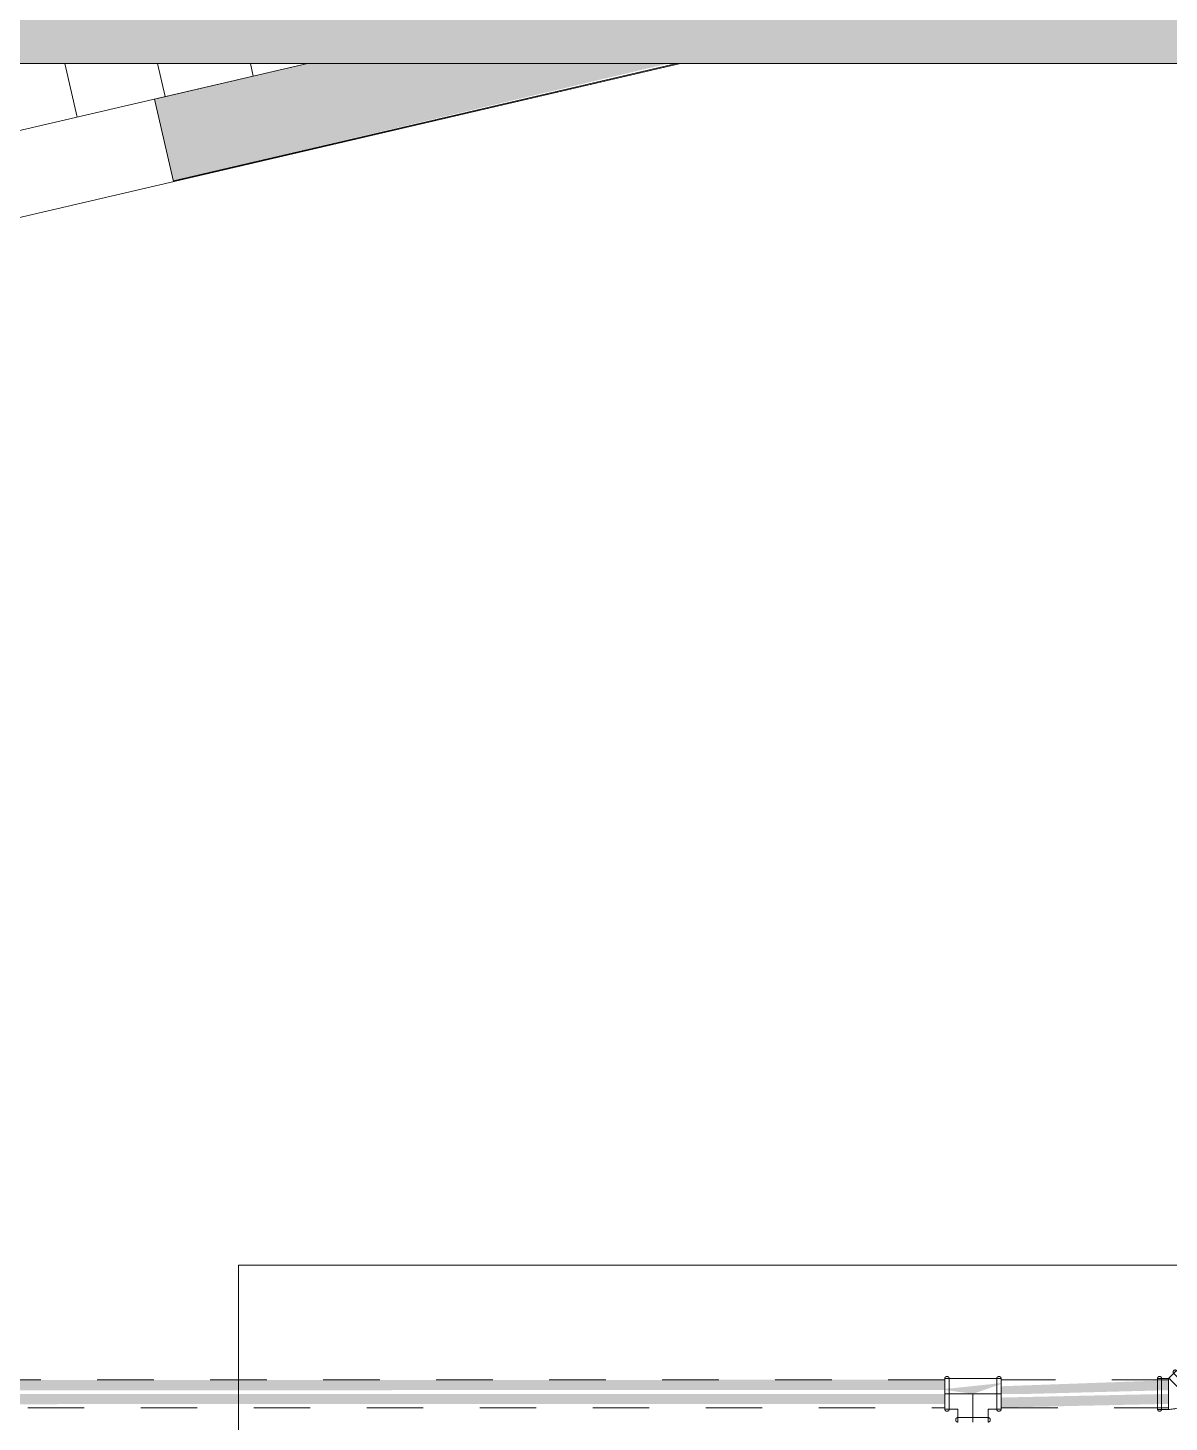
# Model space of a CAD drawing. Header units: metres. Extents: x 149 to 429, y -3 to 162.
# Drawn here: x 353.475 to 355.495, y 97.364 to 99.833 of the extents above; entities that cross this region are included whole.
import ezdxf

# ---------------------------------------------------------------- set-up
doc = ezdxf.new("R2010")
doc.units = ezdxf.units.M
doc.linetypes.add('Aligning Line', pattern=[0.012, 0.006, -0.006])
doc.layers.add('1053_ARQ_BASE_MATADOURO_dwg', color=7, linetype='Continuous', lineweight=5, true_color=0x767676)
doc.layers.add('A-FLOR', color=7, linetype='Continuous', lineweight=9, true_color=0x007f00)
for name, color, linetype, lineweight in [('A-DETL', 7, 'Continuous', 5), ('A-DETL-GENF', 7, 'Continuous', 5), ('A-VISTA01', 7, 'Continuous', 20), ('A-WALL', 7, 'Continuous', 9), ('A_lay', 7, 'Continuous', 5), ('P-PIPE', 7, 'Continuous', 5), ('P-PIPE-CNTR', 7, 'Continuous', 5)]:
    doc.layers.add(name, color=color, linetype=linetype, lineweight=lineweight)

# ---------------------------------------------------------------- blocks, each defined once
blk = doc.blocks.new('AÇO_Cotovelo 90 45 - AÇO_Cotovelo 90 45-3953115-TÉRREO 1_20 - Dependente 2')
at = {"layer": 'P-PIPE'}
for p, q in [((-0.0119, 0.0274), (-0.031, 0.0274)), ((-0.031, 0.0222), (-0.031, 0.0274)), ((-0.031, 0.0222), (-0.031, 0.0274)), ((-0.0119, 0.0274), (-0.0119, 0.0222)), ((-0.0119, 0.0274), (-0.0119, 0.0222)), ((-0.0119, 0.0274), (-0.0119, -0.0274)), ((-0.0119, 0.0274), (-0.0119, 0.0237)), ((0.0025, 0.0413), (-0.011, 0.0278)), ((-0.011, 0.0278), (0.0278, -0.011)), ((-0.0084, 0.0252), (-0.011, 0.0278)), ((0.0278, -0.011), (-0.011, 0.0278)), ((0.0413, 0.0025), (0.0025, 0.0413)), ((-0.031, -0.0085), (-0.031, 0.0085)), ((-0.0119, 0.0085), (-0.0119, -0.0085)), ((0.0278, -0.011), (0.0413, 0.0025)), ((-0.031, -0.0274), (-0.031, -0.0222)), ((-0.031, -0.0274), (-0.031, -0.0222)), ((-0.0119, -0.0222), (-0.0119, -0.0274)), ((-0.0119, -0.0222), (-0.0119, -0.0274)), ((-0.0119, -0.0237), (-0.0119, -0.0274)), ((0.0278, -0.011), (0.0252, -0.0084)), ((-0.031, -0.0274), (-0.0119, -0.0274))]:
    blk.add_line(p, q, dxfattribs=at)
at = {"layer": 'P-PIPE', "flags": 128}
for points in [[(-0.031, 0.0274), (-0.031, 0.0275), (-0.031, 0.0277), (-0.0309, 0.0278), (-0.0309, 0.028), (-0.0309, 0.0281), (-0.0309, 0.0282), (-0.0308, 0.0284), (-0.0308, 0.0285), (-0.0307, 0.0286), (-0.0307, 0.0288), (-0.0306, 0.0289), (-0.0306, 0.029), (-0.0305, 0.0291), (-0.0304, 0.0293), (-0.0304, 0.0294), (-0.0303, 0.0295), (-0.0302, 0.0296), (-0.0301, 0.0297), (-0.03, 0.0298), (-0.0299, 0.0299), (-0.0298, 0.03), (-0.0297, 0.0301), (-0.0296, 0.0302), (-0.0295, 0.0303), (-0.0294, 0.0303), (-0.0292, 0.0304), (-0.0291, 0.0305), (-0.029, 0.0306), (-0.0289, 0.0306), (-0.0287, 0.0307), (-0.0286, 0.0307), (-0.0285, 0.0308), (-0.0283, 0.0308), (-0.0282, 0.0308), (-0.0281, 0.0308), (-0.0279, 0.0309), (-0.0278, 0.0309), (-0.0276, 0.0309), (-0.0275, 0.0309), (-0.0274, 0.0309), (-0.0272, 0.0309), (-0.0271, 0.0309), (-0.0269, 0.0309), (-0.0268, 0.0308), (-0.0267, 0.0308), (-0.0265, 0.0308), (-0.0264, 0.0307), (-0.0263, 0.0307), (-0.0261, 0.0306), (-0.026, 0.0306), (-0.0259, 0.0305), (-0.0258, 0.0305), (-0.0256, 0.0304), (-0.0255, 0.0303), (-0.0254, 0.0302), (-0.0253, 0.0301), (-0.0252, 0.0301), (-0.0251, 0.03), (-0.025, 0.0299), (-0.0249, 0.0298), (-0.0248, 0.0297), (-0.0247, 0.0296), (-0.0246, 0.0294), (-0.0245, 0.0293), (-0.0245, 0.0292), (-0.0244, 0.0291), (-0.0243, 0.029), (-0.0243, 0.0288), (-0.0242, 0.0287), (-0.0242, 0.0286), (-0.0241, 0.0284), (-0.0241, 0.0283), (-0.024, 0.0282), (-0.024, 0.028), (-0.024, 0.0279), (-0.024, 0.0278), (-0.024, 0.0276), (-0.024, 0.0275), (-0.024, 0.0274)], [(-0.031, 0.024), (-0.031, 0.0245), (-0.031, 0.025), (-0.031, 0.0254), (-0.031, 0.0258), (-0.031, 0.0262), (-0.031, 0.0265), (-0.031, 0.0267), (-0.031, 0.0269), (-0.031, 0.0271), (-0.031, 0.0273), (-0.031, 0.0273), (-0.031, 0.0274)], [(-0.031, 0.0274), (-0.031, 0.0273), (-0.031, 0.0272), (-0.031, 0.0271), (-0.031, 0.0269), (-0.031, 0.0266), (-0.031, 0.0263), (-0.031, 0.026), (-0.031, 0.0256), (-0.031, 0.0252), (-0.031, 0.0248), (-0.031, 0.0243), (-0.031, 0.0238), (-0.031, 0.0232), (-0.031, 0.0226), (-0.031, 0.022), (-0.031, 0.0213), (-0.031, 0.0206), (-0.031, 0.0199), (-0.031, 0.0191), (-0.031, 0.0183), (-0.031, 0.0175), (-0.031, 0.0166), (-0.031, 0.0157), (-0.031, 0.0148), (-0.031, 0.0139), (-0.031, 0.0129), (-0.031, 0.0119), (-0.031, 0.0109), (-0.031, 0.0099), (-0.031, 0.0089), (-0.031, 0.0079), (-0.031, 0.0068), (-0.031, 0.0057), (-0.031, 0.0047), (-0.031, 0.0036), (-0.031, 0.0025), (-0.031, 0.0014), (-0.031, 0.0003), (-0.031, -0.0008), (-0.031, -0.0019), (-0.031, -0.003), (-0.031, -0.0041), (-0.031, -0.0052), (-0.031, -0.0062), (-0.031, -0.0073), (-0.031, -0.0083), (-0.031, -0.0094), (-0.031, -0.0104), (-0.031, -0.0114), (-0.031, -0.0124), (-0.031, -0.0134), (-0.031, -0.0143), (-0.031, -0.0152), (-0.031, -0.0161), (-0.031, -0.017), (-0.031, -0.0178), (-0.031, -0.0187), (-0.031, -0.0194), (-0.031, -0.0202), (-0.031, -0.0209), (-0.031, -0.0216), (-0.031, -0.0223), (-0.031, -0.0229), (-0.031, -0.0235), (-0.031, -0.024), (-0.031, -0.0245), (-0.031, -0.025), (-0.031, -0.0254), (-0.031, -0.0258), (-0.031, -0.0262), (-0.031, -0.0265), (-0.031, -0.0267), (-0.031, -0.0269), (-0.031, -0.0271), (-0.031, -0.0273), (-0.031, -0.0273), (-0.031, -0.0274)], [(-0.024, 0.0274), (-0.024, 0.0273), (-0.024, 0.0272), (-0.024, 0.0271), (-0.024, 0.0269), (-0.024, 0.0266), (-0.024, 0.0263), (-0.024, 0.026), (-0.024, 0.0256), (-0.024, 0.0252), (-0.024, 0.0248), (-0.024, 0.0243)], [(-0.024, -0.0274), (-0.024, -0.0273), (-0.024, -0.0272), (-0.024, -0.0271), (-0.024, -0.0269), (-0.024, -0.0266), (-0.024, -0.0263), (-0.024, -0.026), (-0.024, -0.0256), (-0.024, -0.0252), (-0.024, -0.0248), (-0.024, -0.0243), (-0.024, -0.0238), (-0.024, -0.0232), (-0.024, -0.0226), (-0.024, -0.022), (-0.024, -0.0213), (-0.024, -0.0206), (-0.024, -0.0199), (-0.024, -0.0191), (-0.024, -0.0183), (-0.024, -0.0175), (-0.024, -0.0166), (-0.024, -0.0157), (-0.024, -0.0148), (-0.024, -0.0139), (-0.024, -0.0129), (-0.024, -0.0119), (-0.024, -0.0109), (-0.024, -0.0099), (-0.024, -0.0089), (-0.024, -0.0079), (-0.024, -0.0068), (-0.024, -0.0057), (-0.024, -0.0047), (-0.024, -0.0036), (-0.024, -0.0025), (-0.024, -0.0014), (-0.024, -0.0003), (-0.024, 0.0008), (-0.024, 0.0019), (-0.024, 0.003), (-0.024, 0.0041), (-0.024, 0.0052), (-0.024, 0.0062), (-0.024, 0.0073), (-0.024, 0.0083), (-0.024, 0.0094), (-0.024, 0.0104), (-0.024, 0.0114), (-0.024, 0.0124), (-0.024, 0.0134), (-0.024, 0.0143), (-0.024, 0.0152), (-0.024, 0.0161), (-0.024, 0.017), (-0.024, 0.0178), (-0.024, 0.0187), (-0.024, 0.0194), (-0.024, 0.0202), (-0.024, 0.0209), (-0.024, 0.0216), (-0.024, 0.0223), (-0.024, 0.0229), (-0.024, 0.0235), (-0.024, 0.024), (-0.024, 0.0245), (-0.024, 0.025), (-0.024, 0.0254), (-0.024, 0.0258), (-0.024, 0.0262), (-0.024, 0.0265), (-0.024, 0.0267), (-0.024, 0.0269), (-0.024, 0.0271), (-0.024, 0.0273), (-0.024, 0.0273), (-0.024, 0.0274)], [(-0.011, 0.0278), (-0.011, 0.0277), (-0.0111, 0.0277), (-0.0111, 0.0277), (-0.0111, 0.0276), (-0.0112, 0.0276), (-0.0112, 0.0276), (-0.0113, 0.0276), (-0.0113, 0.0275), (-0.0114, 0.0275), (-0.0114, 0.0275), (-0.0114, 0.0275), (-0.0115, 0.0275), (-0.0115, 0.0274), (-0.0116, 0.0274), (-0.0116, 0.0274), (-0.0117, 0.0274), (-0.0117, 0.0274), (-0.0118, 0.0274), (-0.0118, 0.0274), (-0.0119, 0.0274)], [(-0.0024, 0.0363), (-0.0025, 0.0364), (-0.0026, 0.0365), (-0.0027, 0.0366), (-0.0028, 0.0367), (-0.0029, 0.0369), (-0.0029, 0.037), (-0.003, 0.0371), (-0.0031, 0.0372), (-0.0031, 0.0374), (-0.0032, 0.0375), (-0.0032, 0.0376), (-0.0033, 0.0377), (-0.0033, 0.0379), (-0.0034, 0.038), (-0.0034, 0.0381), (-0.0034, 0.0383), (-0.0034, 0.0384), (-0.0034, 0.0386), (-0.0035, 0.0387), (-0.0035, 0.0388), (-0.0035, 0.039), (-0.0034, 0.0391), (-0.0034, 0.0393), (-0.0034, 0.0394), (-0.0034, 0.0395), (-0.0033, 0.0397), (-0.0033, 0.0398), (-0.0033, 0.0399), (-0.0032, 0.0401), (-0.0032, 0.0402), (-0.0031, 0.0403), (-0.003, 0.0405), (-0.003, 0.0406), (-0.0029, 0.0407), (-0.0028, 0.0408), (-0.0027, 0.0409), (-0.0026, 0.041), (-0.0026, 0.0411), (-0.0025, 0.0412), (-0.0024, 0.0413), (-0.0023, 0.0414), (-0.0021, 0.0415), (-0.002, 0.0416), (-0.0019, 0.0417), (-0.0018, 0.0418), (-0.0017, 0.0418), (-0.0016, 0.0419), (-0.0014, 0.042), (-0.0013, 0.042), (-0.0012, 0.0421), (-0.001, 0.0421), (-0.0009, 0.0422), (-0.0008, 0.0422), (-0.0006, 0.0422), (-0.0005, 0.0423), (-0.0004, 0.0423), (-0.0002, 0.0423), (-0.0001, 0.0423), (0, 0.0423)], [(0, 0.0339), (-0.0004, 0.0343), (-0.0007, 0.0346), (-0.001, 0.0349), (-0.0013, 0.0352), (-0.0016, 0.0354), (-0.0018, 0.0357), (-0.002, 0.0358), (-0.0021, 0.036), (-0.0022, 0.0361), (-0.0023, 0.0362), (-0.0024, 0.0363), (-0.0024, 0.0363)], [(-0.0024, 0.0363), (-0.0024, 0.0363), (-0.0023, 0.0362), (-0.0022, 0.0361), (-0.002, 0.0359), (-0.0019, 0.0358), (-0.0017, 0.0356), (-0.0014, 0.0353), (-0.0012, 0.0351), (-0.0009, 0.0348), (-0.0006, 0.0345), (-0.0002, 0.0341), (0.0001, 0.0338), (0.0005, 0.0334), (0.001, 0.0329), (0.0014, 0.0325), (0.0019, 0.032), (0.0024, 0.0315), (0.0029, 0.031), (0.0034, 0.0304), (0.004, 0.0299), (0.0046, 0.0293), (0.0052, 0.0287), (0.0058, 0.0281), (0.0065, 0.0274), (0.0071, 0.0268), (0.0078, 0.0261), (0.0085, 0.0254), (0.0092, 0.0247), (0.0099, 0.024), (0.0107, 0.0232), (0.0114, 0.0225), (0.0121, 0.0218), (0.0129, 0.021), (0.0137, 0.0202), (0.0144, 0.0195), (0.0152, 0.0187), (0.016, 0.0179), (0.0167, 0.0172), (0.0175, 0.0164), (0.0183, 0.0156), (0.0191, 0.0148), (0.0198, 0.0141), (0.0206, 0.0133), (0.0213, 0.0125), (0.0221, 0.0118), (0.0228, 0.011), (0.0236, 0.0103), (0.0243, 0.0096), (0.025, 0.0089), (0.0257, 0.0082), (0.0264, 0.0075), (0.0271, 0.0068), (0.0277, 0.0062), (0.0283, 0.0055), (0.029, 0.0049), (0.0296, 0.0043), (0.0301, 0.0037), (0.0307, 0.0032), (0.0312, 0.0027), (0.0317, 0.0021), (0.0322, 0.0017), (0.0327, 0.0012), (0.0331, 0.0008), (0.0335, 0.0003), (0.0339, 0), (0.0343, -0.0004), (0.0346, -0.0007), (0.0349, -0.001), (0.0352, -0.0013), (0.0354, -0.0016), (0.0357, -0.0018), (0.0358, -0.002), (0.036, -0.0021), (0.0361, -0.0022), (0.0362, -0.0023), (0.0363, -0.0024), (0.0363, -0.0024)], [(0, 0.0423), (0.0002, 0.0423), (0.0003, 0.0423), (0.0005, 0.0423), (0.0006, 0.0423), (0.0007, 0.0422), (0.0009, 0.0422), (0.001, 0.0422), (0.0011, 0.0421), (0.0013, 0.0421), (0.0014, 0.042), (0.0015, 0.042), (0.0017, 0.0419), (0.0018, 0.0418), (0.0019, 0.0418), (0.002, 0.0417), (0.0021, 0.0416), (0.0022, 0.0415), (0.0024, 0.0414), (0.0025, 0.0413), (0.0025, 0.0413)], [(0.0025, 0.0413), (0.0026, 0.0412), (0.0027, 0.0411), (0.0028, 0.041), (0.0029, 0.0409), (0.0031, 0.0407), (0.0033, 0.0405), (0.0035, 0.0403), (0.0038, 0.04), (0.004, 0.0397), (0.0044, 0.0394), (0.0047, 0.0391)], [(0.0413, 0.0025), (0.0412, 0.0026), (0.0411, 0.0027), (0.041, 0.0028), (0.0409, 0.0029), (0.0407, 0.0031), (0.0405, 0.0033), (0.0403, 0.0035), (0.04, 0.0038), (0.0397, 0.004), (0.0394, 0.0044), (0.0391, 0.0047), (0.0387, 0.0051), (0.0383, 0.0055), (0.0379, 0.0059), (0.0374, 0.0064), (0.037, 0.0068), (0.0365, 0.0073), (0.0359, 0.0079), (0.0354, 0.0084), (0.0348, 0.009), (0.0342, 0.0096), (0.0336, 0.0102), (0.033, 0.0108), (0.0324, 0.0114), (0.0317, 0.0121), (0.031, 0.0128), (0.0303, 0.0135), (0.0296, 0.0142), (0.0289, 0.0149), (0.0282, 0.0156), (0.0275, 0.0163), (0.0267, 0.0171), (0.0259, 0.0178), (0.0252, 0.0186), (0.0244, 0.0194), (0.0237, 0.0201), (0.0229, 0.0209), (0.0221, 0.0217), (0.0213, 0.0225), (0.0206, 0.0232), (0.0198, 0.024), (0.019, 0.0248), (0.0183, 0.0255), (0.0175, 0.0263), (0.0167, 0.027), (0.016, 0.0278), (0.0153, 0.0285), (0.0145, 0.0292), (0.0138, 0.03), (0.0131, 0.0307), (0.0125, 0.0313), (0.0118, 0.032), (0.0111, 0.0327), (0.0105, 0.0333), (0.0099, 0.0339), (0.0093, 0.0345), (0.0087, 0.0351), (0.0081, 0.0356), (0.0076, 0.0362), (0.0071, 0.0367), (0.0066, 0.0372), (0.0061, 0.0376), (0.0057, 0.0381), (0.0053, 0.0385), (0.0049, 0.0389), (0.0045, 0.0392), (0.0042, 0.0396), (0.0039, 0.0399), (0.0036, 0.0402), (0.0034, 0.0404), (0.0032, 0.0406), (0.003, 0.0408), (0.0028, 0.041), (0.0027, 0.0411), (0.0026, 0.0412), (0.0026, 0.0412), (0.0025, 0.0413)], [(0.0423, 0), (0.0423, -0.0001), (0.0423, -0.0002), (0.0423, -0.0004), (0.0423, -0.0005), (0.0422, -0.0006), (0.0422, -0.0008), (0.0422, -0.0009), (0.0421, -0.0011), (0.0421, -0.0012), (0.042, -0.0013), (0.042, -0.0014), (0.0419, -0.0016), (0.0418, -0.0017), (0.0418, -0.0018), (0.0417, -0.0019), (0.0416, -0.002), (0.0415, -0.0022), (0.0414, -0.0023), (0.0413, -0.0024), (0.0412, -0.0025), (0.0411, -0.0026), (0.041, -0.0027), (0.0409, -0.0027), (0.0408, -0.0028), (0.0407, -0.0029), (0.0406, -0.003), (0.0404, -0.003), (0.0403, -0.0031), (0.0402, -0.0032), (0.0401, -0.0032), (0.0399, -0.0033), (0.0398, -0.0033), (0.0397, -0.0033), (0.0395, -0.0034), (0.0394, -0.0034), (0.0393, -0.0034), (0.0391, -0.0034), (0.039, -0.0035), (0.0388, -0.0035), (0.0387, -0.0035), (0.0386, -0.0034), (0.0384, -0.0034), (0.0383, -0.0034), (0.0381, -0.0034), (0.038, -0.0034), (0.0379, -0.0033), (0.0377, -0.0033), (0.0376, -0.0032), (0.0375, -0.0032), (0.0373, -0.0031), (0.0372, -0.0031), (0.0371, -0.003), (0.037, -0.0029), (0.0368, -0.0029), (0.0367, -0.0028), (0.0366, -0.0027), (0.0365, -0.0026), (0.0364, -0.0025), (0.0363, -0.0024)], [(0.0389, 0.0049), (0.0392, 0.0045), (0.0396, 0.0042), (0.0399, 0.0039), (0.0402, 0.0036), (0.0404, 0.0034), (0.0406, 0.0032), (0.0408, 0.003), (0.041, 0.0028), (0.0411, 0.0027), (0.0412, 0.0026), (0.0412, 0.0026), (0.0413, 0.0025)], [(0.0413, 0.0025), (0.0414, 0.0024), (0.0415, 0.0023), (0.0415, 0.0022), (0.0416, 0.0021), (0.0417, 0.002), (0.0418, 0.0019), (0.0419, 0.0017), (0.0419, 0.0016), (0.042, 0.0015), (0.042, 0.0014), (0.0421, 0.0012), (0.0421, 0.0011), (0.0422, 0.001), (0.0422, 0.0008), (0.0422, 0.0007), (0.0423, 0.0006), (0.0423, 0.0004), (0.0423, 0.0003), (0.0423, 0.0001), (0.0423, 0)], [(-0.031, -0.0274), (-0.031, -0.0273), (-0.031, -0.0272), (-0.031, -0.0271), (-0.031, -0.0269), (-0.031, -0.0266), (-0.031, -0.0263), (-0.031, -0.026), (-0.031, -0.0256), (-0.031, -0.0252), (-0.031, -0.0248), (-0.031, -0.0243)], [(-0.024, -0.024), (-0.024, -0.0245), (-0.024, -0.025), (-0.024, -0.0254), (-0.024, -0.0258), (-0.024, -0.0262), (-0.024, -0.0265), (-0.024, -0.0267), (-0.024, -0.0269), (-0.024, -0.0271), (-0.024, -0.0273), (-0.024, -0.0273), (-0.024, -0.0274)], [(-0.0119, -0.0274), (-0.0096, -0.0274), (-0.0074, -0.0272), (-0.0052, -0.027), (-0.0029, -0.0267), (-0.0007, -0.0263), (0.0015, -0.0258), (0.0036, -0.0252), (0.0058, -0.0246), (0.0079, -0.0238), (0.01, -0.023), (0.012, -0.0221), (0.014, -0.0211), (0.016, -0.02), (0.0179, -0.0188), (0.0198, -0.0176), (0.0216, -0.0163), (0.0234, -0.0149), (0.0251, -0.0135), (0.0267, -0.012), (0.0278, -0.011)], [(0.0363, -0.0024), (0.0363, -0.0024), (0.0362, -0.0023), (0.0361, -0.0022), (0.0359, -0.002), (0.0358, -0.0019), (0.0356, -0.0017), (0.0353, -0.0014), (0.0351, -0.0012), (0.0348, -0.0009), (0.0345, -0.0006), (0.0341, -0.0002)], [(-0.024, -0.0274), (-0.024, -0.0275), (-0.024, -0.0277), (-0.024, -0.0278), (-0.024, -0.028), (-0.024, -0.0281), (-0.0241, -0.0282), (-0.0241, -0.0284), (-0.0241, -0.0285), (-0.0242, -0.0286), (-0.0242, -0.0288), (-0.0243, -0.0289), (-0.0244, -0.029), (-0.0244, -0.0291), (-0.0245, -0.0293), (-0.0246, -0.0294), (-0.0247, -0.0295), (-0.0247, -0.0296), (-0.0248, -0.0297), (-0.0249, -0.0298), (-0.025, -0.0299), (-0.0251, -0.03), (-0.0252, -0.0301), (-0.0253, -0.0302), (-0.0255, -0.0303), (-0.0256, -0.0303), (-0.0257, -0.0304), (-0.0258, -0.0305), (-0.0259, -0.0306), (-0.0261, -0.0306), (-0.0262, -0.0307), (-0.0263, -0.0307), (-0.0265, -0.0308), (-0.0266, -0.0308), (-0.0267, -0.0308), (-0.0269, -0.0308), (-0.027, -0.0309), (-0.0271, -0.0309), (-0.0273, -0.0309), (-0.0274, -0.0309), (-0.0276, -0.0309), (-0.0277, -0.0309), (-0.0278, -0.0309), (-0.028, -0.0309), (-0.0281, -0.0308), (-0.0283, -0.0308), (-0.0284, -0.0308), (-0.0285, -0.0307), (-0.0287, -0.0307), (-0.0288, -0.0306), (-0.0289, -0.0306), (-0.029, -0.0305), (-0.0292, -0.0305), (-0.0293, -0.0304), (-0.0294, -0.0303), (-0.0295, -0.0302), (-0.0296, -0.0301), (-0.0297, -0.0301), (-0.0298, -0.03), (-0.0299, -0.0299), (-0.03, -0.0298), (-0.0301, -0.0297), (-0.0302, -0.0296), (-0.0303, -0.0294), (-0.0304, -0.0293), (-0.0305, -0.0292), (-0.0305, -0.0291), (-0.0306, -0.029), (-0.0307, -0.0288), (-0.0307, -0.0287), (-0.0308, -0.0286), (-0.0308, -0.0284), (-0.0308, -0.0283), (-0.0309, -0.0282), (-0.0309, -0.028), (-0.0309, -0.0279), (-0.0309, -0.0278), (-0.031, -0.0276), (-0.031, -0.0275), (-0.031, -0.0274)]]:
    blk.add_lwpolyline(points, dxfattribs=at)
blk = doc.blocks.new('1053_ARQ_BASE_MATADOURO_dwg_arq geral tgov-4039641-TÉRREO 1_20 - Dependente 2')
at = {"layer": 'A_lay', "true_color": 0xaaaaaa}
h = blk.add_hatch(dxfattribs=at)
h.set_pattern_fill('FP_4', color=253, style=0, pattern_type=2)
h.set_pattern_definition([(13, (207849.194, 9278514.813), (-0.035992168695, 0.1558992103656), []), (103, (207849.194, 9278514.813), (-0.11394177387784, 0.1379031260181), [0.16, -0.16])])
h.paths.add_polyline_path([(12.134, 15.3661), (17.355, 16.5843), (15.1546, 16.5843), (12.021, 15.8531), (12.0745, 15.6223)])
h.paths.add_polyline_path([(17.0841, 16.7079), (17.8845, 16.7079), (19.3231, 17.0518), (19.3231, 17.5382), (19.2423, 17.5371), (15.6841, 16.7079)])
at = {"layer": 'A-VISTA01', "color": 253, "true_color": 0xaaaaaa}
for p, q in [((17.355, 16.5843), (11.5655, 15.2334)), ((11.5996, 15.0874), (18.0151, 16.5843))]:
    blk.add_line(p, q, dxfattribs=at)
blk = doc.blocks.new('1053_ARQ_BASE_MATADOURO_dwg-3625622-TÉRREO 1_20 - Dependente 2')
blk.add_blockref('1053_ARQ_BASE_MATADOURO_dwg_arq geral tgov-4039641-TÉRREO 1_20 - Dependente 2', (130.2098, 83.186))

msp = doc.modelspace()

# ---------------------------------------------------------------- hatches: boundary and pattern name
at = {"layer": 'A-DETL-GENF', "true_color": 0xffff00}
h = msp.add_hatch(color=2, dxfattribs=at)
h.paths.add_polyline_path([(365.8845, 99.7704), (366.9273, 99.7791), (366.9273, 110.2375), (345.3444, 110.2375), (345.3444, 99.7704), (365.7098, 99.7704)])
h.paths.add_polyline_path([(348.6358, 99.8939), (345.729, 99.8939), (345.729, 109.9402), (366.7201, 109.9402), (366.7201, 99.8939), (349.5005, 99.8939)])
at = {"layer": 'A-WALL', "true_color": 0xffd4aa, "transparency": 33554483}
h = msp.add_hatch(color=41, dxfattribs=at)
h.paths.add_polyline_path([(353.7327, 99.5625), (354.6098, 99.7704), (353.9698, 99.7704), (353.699, 99.7072)])
h.paths.add_polyline_path([(354.4993, 99.8939), (355.1528, 99.8939), (355.932, 100.0757), (355.9149, 100.2242), (354.6098, 99.9197)])
at = {"layer": 'P-PIPE', "true_color": 0xc0c0c0}
for points in [[(339.282, 97.4142), (355.0978, 97.4212), (355.0978, 97.4392), (333.2748, 97.4319), (333.2748, 97.4142), (334.1727, 97.4142)], [(355.2485, 97.4142), (355.4936, 97.4207), (355.4936, 97.4383), (355.1978, 97.4277), (355.1978, 97.4142)], [(333.2748, 97.3892), (355.0978, 97.3965), (355.0978, 97.4142), (333.2748, 97.4077), (333.2748, 97.39)], [(355.1978, 97.39), (355.4936, 97.3965), (355.4936, 97.4142), (355.1978, 97.4077), (355.1978, 97.3925)]]:
    msp.add_hatch(color=9, dxfattribs=at).paths.add_polyline_path(points)
at = {"layer": 'P-PIPE', "true_color": 0x7f7f7f}
msp.add_hatch(color=8, dxfattribs=at).paths.add_polyline_path([(355.1478, 97.4142), (355.1978, 97.4319), (355.1978, 97.4333), (355.0978, 97.4228), (355.1016, 97.4207), (355.1385, 97.4155)])

# ---------------------------------------------------------------- linework, layer by layer
at = {"layer": 'A-DETL'}
msp.add_line((345.3444, 99.7704), (366.9273, 99.7704), dxfattribs=at)
at = {"layer": 'A-FLOR', "color": 254, "true_color": 0xd8d8d8}
for p, q in [((353.8478, 95.5886), (353.8478, 97.642)), ((353.8478, 97.642), (359.1274, 97.642))]:
    msp.add_line(p, q, dxfattribs=at)
at = {"layer": 'A-WALL', "color": 253, "true_color": 0xaaaaaa}
for p, q in [((353.9698, 99.7704), (353.699, 99.7072)), ((353.7327, 99.5625), (354.6233, 99.7704)), ((353.733, 99.5611), (354.6299, 99.7704))]:
    msp.add_line(p, q, dxfattribs=at)
at = {"layer": 'A-WALL', "color": 253, "true_color": 0xbbb2aa}
msp.add_line((353.733, 99.5611), (353.699, 99.7072), dxfattribs=at)
at = {"layer": 'P-PIPE', "linetype": 'Aligning Line', "lineweight": 15}
for p, q in [((355.0978, 97.4392), (333.2748, 97.4392)), ((355.0978, 97.4319), (355.0978, 97.4392)), ((355.4936, 97.4392), (355.1978, 97.4392)), ((355.1978, 97.4392), (355.1978, 97.4383)), ((355.1978, 97.4392), (355.1978, 97.4319)), ((355.4936, 97.3892), (355.4936, 97.4392)), ((355.4936, 97.4383), (355.4936, 97.4392)), ((355.0978, 97.3892), (355.0978, 97.4207)), ((355.1978, 97.4207), (355.1978, 97.3892)), ((333.2748, 97.3892), (355.0978, 97.3892)), ((355.1978, 97.39), (355.1978, 97.3892)), ((355.1978, 97.3892), (355.4936, 97.3892)), ((355.4936, 97.3892), (355.4936, 97.39))]:
    msp.add_line(p, q, dxfattribs=at)
at = {"layer": 'P-PIPE'}
for p, q in [((355.1978, 97.4413), (355.0978, 97.4413)), ((355.0978, 97.4413), (355.0978, 97.3871)), ((355.0978, 97.4413), (355.0978, 97.4404)), ((355.0978, 97.4413), (355.0978, 97.4361)), ((355.1023, 97.4448), (355.1013, 97.4448)), ((355.1058, 97.4413), (355.1058, 97.4361)), ((355.1058, 97.4413), (355.1058, 97.4361)), ((355.1898, 97.4361), (355.1898, 97.4413)), ((355.1898, 97.4361), (355.1898, 97.4413)), ((355.1943, 97.4448), (355.1933, 97.4448)), ((355.1978, 97.4377), (355.1978, 97.4413)), ((355.1978, 97.3871), (355.1978, 97.4413)), ((355.1978, 97.4361), (355.1978, 97.4413)), ((355.1978, 97.4361), (355.1978, 97.4413)), ((355.0978, 97.4212), (355.0978, 97.4058)), ((355.1058, 97.4212), (355.1058, 97.3871)), ((355.1058, 97.4212), (355.1058, 97.3871)), ((355.1898, 97.3871), (355.1898, 97.4217)), ((355.1898, 97.3871), (355.1898, 97.4217)), ((355.1978, 97.4058), (355.1978, 97.4212)), ((355.0978, 97.3923), (355.0978, 97.3871)), ((355.0978, 97.388), (355.0978, 97.3871)), ((355.0978, 97.3871), (355.1207, 97.3871)), ((355.1013, 97.3836), (355.1023, 97.3836)), ((355.1207, 97.3871), (355.1207, 97.3642)), ((355.1749, 97.3871), (355.1978, 97.3871)), ((355.1749, 97.3642), (355.1749, 97.3871)), ((355.1933, 97.3836), (355.1943, 97.3836)), ((355.1978, 97.3871), (355.1978, 97.3923)), ((355.1978, 97.3871), (355.1978, 97.3923)), ((355.1978, 97.3871), (355.1978, 97.3907)), ((355.1172, 97.3687), (355.1172, 97.3677)), ((355.1207, 97.3722), (355.1749, 97.3722)), ((355.1207, 97.3722), (355.1749, 97.3722)), ((355.1784, 97.3677), (355.1784, 97.3687))]:
    msp.add_line(p, q, dxfattribs=at)
at = {"layer": 'P-PIPE', "flags": 128}
for points in [[(355.0978, 97.4413), (355.0978, 97.4414), (355.0978, 97.4416), (355.0978, 97.4417), (355.0978, 97.4418), (355.0978, 97.442), (355.0979, 97.4421), (355.0979, 97.4423), (355.0979, 97.4424), (355.098, 97.4425), (355.098, 97.4426), (355.0981, 97.4428), (355.0982, 97.4429), (355.0982, 97.443), (355.0983, 97.4431), (355.0984, 97.4433), (355.0984, 97.4434), (355.0985, 97.4435), (355.0986, 97.4436), (355.0987, 97.4437), (355.0988, 97.4438), (355.0989, 97.4439), (355.099, 97.444), (355.0991, 97.4441), (355.0992, 97.4442), (355.0994, 97.4442), (355.0995, 97.4443), (355.0996, 97.4444), (355.0997, 97.4444), (355.0999, 97.4445), (355.1, 97.4445), (355.1001, 97.4446), (355.1003, 97.4446), (355.1004, 97.4447), (355.1005, 97.4447), (355.1007, 97.4447), (355.1008, 97.4448), (355.1009, 97.4448), (355.1011, 97.4448), (355.1012, 97.4448), (355.1013, 97.4448)], [(355.0978, 97.4413), (355.0978, 97.4412), (355.0978, 97.4411), (355.0978, 97.4409), (355.0978, 97.4407), (355.0978, 97.4405), (355.0978, 97.4402), (355.0978, 97.4399), (355.0978, 97.4395), (355.0978, 97.4391), (355.0978, 97.4387), (355.0978, 97.4382), (355.0978, 97.4377), (355.0978, 97.4371), (355.0978, 97.4366), (355.0978, 97.4359), (355.0978, 97.4353), (355.0978, 97.4346), (355.0978, 97.4338), (355.0978, 97.4331), (355.0978, 97.4323), (355.0978, 97.4315), (355.0978, 97.4306), (355.0978, 97.4297), (355.0978, 97.4288), (355.0978, 97.4279), (355.0978, 97.427), (355.0978, 97.426), (355.0978, 97.425), (355.0978, 97.424), (355.0978, 97.423), (355.0978, 97.422), (355.0978, 97.4209), (355.0978, 97.4199), (355.0978, 97.4188), (355.0978, 97.4177), (355.0978, 97.4166), (355.0978, 97.4156), (355.0978, 97.4145), (355.0978, 97.4134), (355.0978, 97.4123), (355.0978, 97.4112), (355.0978, 97.4102), (355.0978, 97.4091), (355.0978, 97.408), (355.0978, 97.407), (355.0978, 97.4059), (355.0978, 97.4049), (355.0978, 97.4039), (355.0978, 97.4029), (355.0978, 97.4019), (355.0978, 97.401), (355.0978, 97.4), (355.0978, 97.3991), (355.0978, 97.3982), (355.0978, 97.3974), (355.0978, 97.3965), (355.0978, 97.3957), (355.0978, 97.3949), (355.0978, 97.3942), (355.0978, 97.3935), (355.0978, 97.3928), (355.0978, 97.3922), (355.0978, 97.3915), (355.0978, 97.391), (355.0978, 97.3904), (355.0978, 97.3899), (355.0978, 97.3895), (355.0978, 97.389), (355.0978, 97.3887), (355.0978, 97.3883), (355.0978, 97.388), (355.0978, 97.3877), (355.0978, 97.3875), (355.0978, 97.3874), (355.0978, 97.3872), (355.0978, 97.3871), (355.0978, 97.3871)], [(355.0978, 97.4379), (355.0978, 97.4384), (355.0978, 97.4389), (355.0978, 97.4393), (355.0978, 97.4397), (355.0978, 97.4401), (355.0978, 97.4404), (355.0978, 97.4406), (355.0978, 97.4408), (355.0978, 97.441), (355.0978, 97.4411), (355.0978, 97.4412), (355.0978, 97.4413)], [(355.1023, 97.4448), (355.1024, 97.4448), (355.1025, 97.4448), (355.1027, 97.4448), (355.1028, 97.4447), (355.103, 97.4447), (355.1031, 97.4447), (355.1032, 97.4446), (355.1034, 97.4446), (355.1035, 97.4446), (355.1036, 97.4445), (355.1037, 97.4445), (355.1039, 97.4444), (355.104, 97.4443), (355.1041, 97.4442), (355.1042, 97.4442), (355.1043, 97.4441), (355.1045, 97.444), (355.1046, 97.4439), (355.1047, 97.4438), (355.1048, 97.4437), (355.1049, 97.4436), (355.105, 97.4435), (355.105, 97.4434), (355.1051, 97.4433), (355.1052, 97.4432), (355.1053, 97.4431), (355.1053, 97.4429), (355.1054, 97.4428), (355.1055, 97.4427), (355.1055, 97.4426), (355.1056, 97.4424), (355.1056, 97.4423), (355.1056, 97.4422), (355.1057, 97.442), (355.1057, 97.4419), (355.1057, 97.4417), (355.1057, 97.4416), (355.1058, 97.4415), (355.1058, 97.4413), (355.1058, 97.4413)], [(355.1058, 97.3871), (355.1058, 97.3872), (355.1058, 97.3873), (355.1058, 97.3874), (355.1058, 97.3876), (355.1058, 97.3879), (355.1058, 97.3881), (355.1058, 97.3885), (355.1058, 97.3888), (355.1058, 97.3892), (355.1058, 97.3897), (355.1058, 97.3901), (355.1058, 97.3907), (355.1058, 97.3912), (355.1058, 97.3918), (355.1058, 97.3924), (355.1058, 97.3931), (355.1058, 97.3938), (355.1058, 97.3945), (355.1058, 97.3953), (355.1058, 97.3961), (355.1058, 97.3969), (355.1058, 97.3978), (355.1058, 97.3986), (355.1058, 97.3995), (355.1058, 97.4005), (355.1058, 97.4014), (355.1058, 97.4024), (355.1058, 97.4034), (355.1058, 97.4044), (355.1058, 97.4054), (355.1058, 97.4064), (355.1058, 97.4075), (355.1058, 97.4085), (355.1058, 97.4096), (355.1058, 97.4106), (355.1058, 97.4117), (355.1058, 97.4128), (355.1058, 97.4139), (355.1058, 97.415), (355.1058, 97.4161), (355.1058, 97.4171), (355.1058, 97.4182), (355.1058, 97.4193), (355.1058, 97.4203), (355.1058, 97.4214), (355.1058, 97.4224), (355.1058, 97.4235), (355.1058, 97.4245), (355.1058, 97.4255), (355.1058, 97.4264), (355.1058, 97.4274), (355.1058, 97.4283), (355.1058, 97.4292), (355.1058, 97.4301), (355.1058, 97.431), (355.1058, 97.4318), (355.1058, 97.4326), (355.1058, 97.4334), (355.1058, 97.4342), (355.1058, 97.4349), (355.1058, 97.4356), (355.1058, 97.4362), (355.1058, 97.4368), (355.1058, 97.4374), (355.1058, 97.4379), (355.1058, 97.4384), (355.1058, 97.4389), (355.1058, 97.4393), (355.1058, 97.4397), (355.1058, 97.4401), (355.1058, 97.4404), (355.1058, 97.4406), (355.1058, 97.4408), (355.1058, 97.441), (355.1058, 97.4411), (355.1058, 97.4412), (355.1058, 97.4413)], [(355.1058, 97.4413), (355.1058, 97.4412), (355.1058, 97.4411), (355.1058, 97.4409), (355.1058, 97.4407), (355.1058, 97.4405), (355.1058, 97.4402), (355.1058, 97.4399), (355.1058, 97.4395), (355.1058, 97.4391), (355.1058, 97.4387), (355.1058, 97.4382), (355.1058, 97.4377), (355.1058, 97.4371), (355.1058, 97.4366), (355.1058, 97.4359), (355.1058, 97.4353), (355.1058, 97.4346), (355.1058, 97.4338), (355.1058, 97.4331)], [(355.1898, 97.4413), (355.1898, 97.4414), (355.1898, 97.4416), (355.1898, 97.4417), (355.1898, 97.4418), (355.1898, 97.442), (355.1899, 97.4421), (355.1899, 97.4423), (355.1899, 97.4424), (355.19, 97.4425), (355.19, 97.4426), (355.1901, 97.4428), (355.1902, 97.4429), (355.1902, 97.443), (355.1903, 97.4431), (355.1904, 97.4433), (355.1904, 97.4434), (355.1905, 97.4435), (355.1906, 97.4436), (355.1907, 97.4437), (355.1908, 97.4438), (355.1909, 97.4439), (355.191, 97.444), (355.1911, 97.4441), (355.1912, 97.4442), (355.1914, 97.4442), (355.1915, 97.4443), (355.1916, 97.4444), (355.1917, 97.4444), (355.1919, 97.4445), (355.192, 97.4445), (355.1921, 97.4446), (355.1923, 97.4446), (355.1924, 97.4447), (355.1925, 97.4447), (355.1927, 97.4447), (355.1928, 97.4448), (355.1929, 97.4448), (355.1931, 97.4448), (355.1932, 97.4448), (355.1933, 97.4448)], [(355.1898, 97.4413), (355.1898, 97.4412), (355.1898, 97.4411), (355.1898, 97.4409), (355.1898, 97.4407), (355.1898, 97.4405), (355.1898, 97.4402), (355.1898, 97.4399), (355.1898, 97.4395), (355.1898, 97.4391), (355.1898, 97.4387), (355.1898, 97.4382), (355.1898, 97.4377), (355.1898, 97.4371), (355.1898, 97.4366), (355.1898, 97.4359), (355.1898, 97.4353), (355.1898, 97.4346), (355.1898, 97.4338), (355.1898, 97.4331), (355.1898, 97.4323), (355.1898, 97.4315), (355.1898, 97.4306), (355.1898, 97.4297), (355.1898, 97.4288), (355.1898, 97.4279), (355.1898, 97.427), (355.1898, 97.426), (355.1898, 97.425), (355.1898, 97.424), (355.1898, 97.423), (355.1898, 97.422), (355.1898, 97.4209), (355.1898, 97.4199), (355.1898, 97.4188), (355.1898, 97.4177), (355.1898, 97.4166), (355.1898, 97.4156), (355.1898, 97.4145), (355.1898, 97.4134), (355.1898, 97.4123), (355.1898, 97.4112), (355.1898, 97.4102), (355.1898, 97.4091), (355.1898, 97.408), (355.1898, 97.407), (355.1898, 97.4059), (355.1898, 97.4049), (355.1898, 97.4039), (355.1898, 97.4029), (355.1898, 97.4019), (355.1898, 97.401), (355.1898, 97.4), (355.1898, 97.3991), (355.1898, 97.3982), (355.1898, 97.3974), (355.1898, 97.3965), (355.1898, 97.3957), (355.1898, 97.3949), (355.1898, 97.3942), (355.1898, 97.3935), (355.1898, 97.3928), (355.1898, 97.3922), (355.1898, 97.3915), (355.1898, 97.391), (355.1898, 97.3904), (355.1898, 97.3899), (355.1898, 97.3895), (355.1898, 97.389), (355.1898, 97.3887), (355.1898, 97.3883), (355.1898, 97.388), (355.1898, 97.3877), (355.1898, 97.3875), (355.1898, 97.3874), (355.1898, 97.3872), (355.1898, 97.3871), (355.1898, 97.3871)], [(355.1898, 97.4334), (355.1898, 97.4342), (355.1898, 97.4349), (355.1898, 97.4356), (355.1898, 97.4362), (355.1898, 97.4368), (355.1898, 97.4374), (355.1898, 97.4379), (355.1898, 97.4384), (355.1898, 97.4389), (355.1898, 97.4393), (355.1898, 97.4397), (355.1898, 97.4401), (355.1898, 97.4404), (355.1898, 97.4406), (355.1898, 97.4408), (355.1898, 97.441), (355.1898, 97.4411), (355.1898, 97.4412), (355.1898, 97.4413)], [(355.1943, 97.4448), (355.1944, 97.4448), (355.1945, 97.4448), (355.1947, 97.4448), (355.1948, 97.4447), (355.195, 97.4447), (355.1951, 97.4447), (355.1952, 97.4446), (355.1954, 97.4446), (355.1955, 97.4446), (355.1956, 97.4445), (355.1957, 97.4445), (355.1959, 97.4444), (355.196, 97.4443), (355.1961, 97.4442), (355.1962, 97.4442), (355.1963, 97.4441), (355.1965, 97.444), (355.1966, 97.4439), (355.1967, 97.4438), (355.1968, 97.4437), (355.1969, 97.4436), (355.197, 97.4435), (355.197, 97.4434), (355.1971, 97.4433), (355.1972, 97.4432), (355.1973, 97.4431), (355.1973, 97.4429), (355.1974, 97.4428), (355.1975, 97.4427), (355.1975, 97.4426), (355.1976, 97.4424), (355.1976, 97.4423), (355.1976, 97.4422), (355.1977, 97.442), (355.1977, 97.4419), (355.1977, 97.4417), (355.1977, 97.4416), (355.1978, 97.4415), (355.1978, 97.4413), (355.1978, 97.4413)], [(355.1978, 97.3871), (355.1978, 97.3872), (355.1978, 97.3873), (355.1978, 97.3874), (355.1978, 97.3876), (355.1978, 97.3879), (355.1978, 97.3881), (355.1978, 97.3885), (355.1978, 97.3888), (355.1978, 97.3892), (355.1978, 97.3897), (355.1978, 97.3901), (355.1978, 97.3907), (355.1978, 97.3912), (355.1978, 97.3918), (355.1978, 97.3924), (355.1978, 97.3931), (355.1978, 97.3938), (355.1978, 97.3945), (355.1978, 97.3953), (355.1978, 97.3961), (355.1978, 97.3969), (355.1978, 97.3978), (355.1978, 97.3986), (355.1978, 97.3995), (355.1978, 97.4005), (355.1978, 97.4014), (355.1978, 97.4024), (355.1978, 97.4034), (355.1978, 97.4044), (355.1978, 97.4054), (355.1978, 97.4064), (355.1978, 97.4075), (355.1978, 97.4085), (355.1978, 97.4096), (355.1978, 97.4106), (355.1978, 97.4117), (355.1978, 97.4128), (355.1978, 97.4139), (355.1978, 97.415), (355.1978, 97.4161), (355.1978, 97.4171), (355.1978, 97.4182), (355.1978, 97.4193), (355.1978, 97.4203), (355.1978, 97.4214), (355.1978, 97.4224), (355.1978, 97.4235), (355.1978, 97.4245), (355.1978, 97.4255), (355.1978, 97.4264), (355.1978, 97.4274), (355.1978, 97.4283), (355.1978, 97.4292), (355.1978, 97.4301), (355.1978, 97.431), (355.1978, 97.4318), (355.1978, 97.4326), (355.1978, 97.4334), (355.1978, 97.4342), (355.1978, 97.4349), (355.1978, 97.4356), (355.1978, 97.4362), (355.1978, 97.4368), (355.1978, 97.4374), (355.1978, 97.4379), (355.1978, 97.4384), (355.1978, 97.4389), (355.1978, 97.4393), (355.1978, 97.4397), (355.1978, 97.4401), (355.1978, 97.4404), (355.1978, 97.4406), (355.1978, 97.4408), (355.1978, 97.441), (355.1978, 97.4411), (355.1978, 97.4412), (355.1978, 97.4413)], [(355.1978, 97.4413), (355.1978, 97.4412), (355.1978, 97.4411), (355.1978, 97.4409), (355.1978, 97.4407), (355.1978, 97.4405), (355.1978, 97.4402), (355.1978, 97.4399), (355.1978, 97.4395), (355.1978, 97.4391), (355.1978, 97.4387), (355.1978, 97.4382)], [(355.1058, 97.4177), (355.1058, 97.4166), (355.1058, 97.4156), (355.1058, 97.4145), (355.1058, 97.4134), (355.1058, 97.4123), (355.1058, 97.4112), (355.1058, 97.4102), (355.1058, 97.4091), (355.1058, 97.408), (355.1058, 97.407), (355.1058, 97.4059), (355.1058, 97.4049), (355.1058, 97.4039), (355.1058, 97.4029), (355.1058, 97.4019), (355.1058, 97.401), (355.1058, 97.4), (355.1058, 97.3991), (355.1058, 97.3982), (355.1058, 97.3974), (355.1058, 97.3965), (355.1058, 97.3957), (355.1058, 97.3949), (355.1058, 97.3942), (355.1058, 97.3935), (355.1058, 97.3928), (355.1058, 97.3922), (355.1058, 97.3915), (355.1058, 97.391), (355.1058, 97.3904), (355.1058, 97.3899), (355.1058, 97.3895), (355.1058, 97.389), (355.1058, 97.3887), (355.1058, 97.3883), (355.1058, 97.388), (355.1058, 97.3877), (355.1058, 97.3875), (355.1058, 97.3874), (355.1058, 97.3872), (355.1058, 97.3871), (355.1058, 97.3871)], [(355.1898, 97.3871), (355.1898, 97.3872), (355.1898, 97.3873), (355.1898, 97.3874), (355.1898, 97.3876), (355.1898, 97.3879), (355.1898, 97.3881), (355.1898, 97.3885), (355.1898, 97.3888), (355.1898, 97.3892), (355.1898, 97.3897), (355.1898, 97.3901), (355.1898, 97.3907), (355.1898, 97.3912), (355.1898, 97.3918), (355.1898, 97.3924), (355.1898, 97.3931), (355.1898, 97.3938), (355.1898, 97.3945), (355.1898, 97.3953), (355.1898, 97.3961), (355.1898, 97.3969), (355.1898, 97.3978), (355.1898, 97.3986), (355.1898, 97.3995), (355.1898, 97.4005), (355.1898, 97.4014), (355.1898, 97.4024), (355.1898, 97.4034), (355.1898, 97.4044), (355.1898, 97.4054), (355.1898, 97.4064), (355.1898, 97.4075), (355.1898, 97.4085), (355.1898, 97.4096), (355.1898, 97.4106), (355.1898, 97.4117), (355.1898, 97.4128), (355.1898, 97.4139), (355.1898, 97.415), (355.1898, 97.4161), (355.1898, 97.4171)], [(355.0978, 97.3871), (355.0978, 97.3872), (355.0978, 97.3873), (355.0978, 97.3874), (355.0978, 97.3876), (355.0978, 97.3879), (355.0978, 97.3881), (355.0978, 97.3885), (355.0978, 97.3888), (355.0978, 97.3892), (355.0978, 97.3897), (355.0978, 97.3901)], [(355.1013, 97.3836), (355.1011, 97.3836), (355.101, 97.3836), (355.1008, 97.3836), (355.1007, 97.3836), (355.1006, 97.3837), (355.1004, 97.3837), (355.1003, 97.3837), (355.1002, 97.3838), (355.1, 97.3838), (355.0999, 97.3839), (355.0998, 97.3839), (355.0996, 97.384), (355.0995, 97.384), (355.0994, 97.3841), (355.0993, 97.3842), (355.0992, 97.3843), (355.0991, 97.3844), (355.0989, 97.3845), (355.0988, 97.3845), (355.0987, 97.3846), (355.0986, 97.3847), (355.0986, 97.3849), (355.0985, 97.385), (355.0984, 97.3851), (355.0983, 97.3852), (355.0982, 97.3853), (355.0982, 97.3854), (355.0981, 97.3856), (355.098, 97.3857), (355.098, 97.3858), (355.0979, 97.3859), (355.0979, 97.3861), (355.0979, 97.3862), (355.0978, 97.3864), (355.0978, 97.3865), (355.0978, 97.3866), (355.0978, 97.3868), (355.0978, 97.3869), (355.0978, 97.387), (355.0978, 97.3871)], [(355.1058, 97.3871), (355.1058, 97.3869), (355.1057, 97.3868), (355.1057, 97.3867), (355.1057, 97.3865), (355.1057, 97.3864), (355.1057, 97.3863), (355.1056, 97.3861), (355.1056, 97.386), (355.1055, 97.3859), (355.1055, 97.3857), (355.1054, 97.3856), (355.1054, 97.3855), (355.1053, 97.3853), (355.1052, 97.3852), (355.1051, 97.3851), (355.1051, 97.385), (355.105, 97.3849), (355.1049, 97.3848), (355.1048, 97.3847), (355.1047, 97.3846), (355.1046, 97.3845), (355.1045, 97.3844), (355.1044, 97.3843), (355.1043, 97.3842), (355.1041, 97.3841), (355.104, 97.3841), (355.1039, 97.384), (355.1038, 97.3839), (355.1037, 97.3839), (355.1035, 97.3838), (355.1034, 97.3838), (355.1033, 97.3837), (355.1031, 97.3837), (355.103, 97.3837), (355.1029, 97.3836), (355.1027, 97.3836), (355.1026, 97.3836), (355.1024, 97.3836), (355.1023, 97.3836), (355.1023, 97.3836)], [(355.1933, 97.3836), (355.1931, 97.3836), (355.193, 97.3836), (355.1928, 97.3836), (355.1927, 97.3836), (355.1926, 97.3837), (355.1924, 97.3837), (355.1923, 97.3837), (355.1922, 97.3838), (355.192, 97.3838), (355.1919, 97.3839), (355.1918, 97.3839), (355.1916, 97.384), (355.1915, 97.384), (355.1914, 97.3841), (355.1913, 97.3842), (355.1912, 97.3843), (355.1911, 97.3844), (355.1909, 97.3845), (355.1908, 97.3845), (355.1907, 97.3846), (355.1906, 97.3847), (355.1906, 97.3849), (355.1905, 97.385), (355.1904, 97.3851), (355.1903, 97.3852), (355.1902, 97.3853), (355.1902, 97.3854), (355.1901, 97.3856), (355.19, 97.3857), (355.19, 97.3858), (355.1899, 97.3859), (355.1899, 97.3861), (355.1899, 97.3862), (355.1898, 97.3864), (355.1898, 97.3865), (355.1898, 97.3866), (355.1898, 97.3868), (355.1898, 97.3869), (355.1898, 97.387), (355.1898, 97.3871)], [(355.1978, 97.3871), (355.1978, 97.3869), (355.1977, 97.3868), (355.1977, 97.3867), (355.1977, 97.3865), (355.1977, 97.3864), (355.1977, 97.3863), (355.1976, 97.3861), (355.1976, 97.386), (355.1975, 97.3859), (355.1975, 97.3857), (355.1974, 97.3856), (355.1974, 97.3855), (355.1973, 97.3853), (355.1972, 97.3852), (355.1971, 97.3851), (355.1971, 97.385), (355.197, 97.3849), (355.1969, 97.3848), (355.1968, 97.3847), (355.1967, 97.3846), (355.1966, 97.3845), (355.1965, 97.3844), (355.1964, 97.3843), (355.1963, 97.3842), (355.1961, 97.3841), (355.196, 97.3841), (355.1959, 97.384), (355.1958, 97.3839), (355.1957, 97.3839), (355.1955, 97.3838), (355.1954, 97.3838), (355.1953, 97.3837), (355.1951, 97.3837), (355.195, 97.3837), (355.1949, 97.3836), (355.1947, 97.3836), (355.1946, 97.3836), (355.1944, 97.3836), (355.1943, 97.3836), (355.1943, 97.3836)], [(355.1978, 97.3904), (355.1978, 97.3899), (355.1978, 97.3895), (355.1978, 97.389), (355.1978, 97.3887), (355.1978, 97.3883), (355.1978, 97.388), (355.1978, 97.3877), (355.1978, 97.3875), (355.1978, 97.3874), (355.1978, 97.3872), (355.1978, 97.3871), (355.1978, 97.3871)], [(355.1172, 97.3687), (355.1172, 97.3688), (355.1172, 97.369), (355.1172, 97.3691), (355.1172, 97.3692), (355.1172, 97.3694), (355.1173, 97.3695), (355.1173, 97.3697), (355.1173, 97.3698), (355.1174, 97.3699), (355.1174, 97.37), (355.1175, 97.3702), (355.1176, 97.3703), (355.1176, 97.3704), (355.1177, 97.3705), (355.1178, 97.3707), (355.1178, 97.3708), (355.1179, 97.3709), (355.118, 97.371), (355.1181, 97.3711), (355.1182, 97.3712), (355.1183, 97.3713), (355.1184, 97.3714), (355.1185, 97.3715), (355.1186, 97.3716), (355.1188, 97.3716), (355.1189, 97.3717), (355.119, 97.3718), (355.1191, 97.3718), (355.1193, 97.3719), (355.1194, 97.3719), (355.1195, 97.372), (355.1197, 97.372), (355.1198, 97.3721), (355.1199, 97.3721), (355.1201, 97.3721), (355.1202, 97.3722), (355.1203, 97.3722), (355.1205, 97.3722), (355.1206, 97.3722), (355.1207, 97.3722)], [(355.1205, 97.3642), (355.1204, 97.3642), (355.1202, 97.3642), (355.1201, 97.3642), (355.12, 97.3643), (355.1198, 97.3643), (355.1197, 97.3643), (355.1196, 97.3644), (355.1194, 97.3644), (355.1193, 97.3645), (355.1192, 97.3645), (355.119, 97.3646), (355.1189, 97.3646), (355.1188, 97.3647), (355.1187, 97.3648), (355.1186, 97.3649), (355.1185, 97.365), (355.1183, 97.3651), (355.1182, 97.3651), (355.1181, 97.3652), (355.118, 97.3653), (355.118, 97.3655), (355.1179, 97.3656), (355.1178, 97.3657), (355.1177, 97.3658), (355.1176, 97.3659), (355.1176, 97.366), (355.1175, 97.3662), (355.1174, 97.3663), (355.1174, 97.3664), (355.1173, 97.3665), (355.1173, 97.3667), (355.1173, 97.3668), (355.1172, 97.367), (355.1172, 97.3671), (355.1172, 97.3672), (355.1172, 97.3674), (355.1172, 97.3675), (355.1172, 97.3676), (355.1172, 97.3677)], [(355.1748, 97.3722), (355.1748, 97.3722), (355.1747, 97.3722), (355.1745, 97.3722), (355.1743, 97.3722), (355.1741, 97.3722), (355.1738, 97.3722), (355.1735, 97.3722), (355.1731, 97.3722), (355.1727, 97.3722), (355.1723, 97.3722), (355.1718, 97.3722), (355.1713, 97.3722), (355.1707, 97.3722), (355.1701, 97.3722), (355.1695, 97.3722), (355.1688, 97.3722), (355.1681, 97.3722), (355.1674, 97.3722), (355.1666, 97.3722), (355.1658, 97.3722), (355.165, 97.3722), (355.1642, 97.3722), (355.1633, 97.3722), (355.1624, 97.3722), (355.1615, 97.3722), (355.1605, 97.3722), (355.1596, 97.3722), (355.1586, 97.3722), (355.1576, 97.3722), (355.1566, 97.3722), (355.1555, 97.3722), (355.1545, 97.3722), (355.1534, 97.3722), (355.1524, 97.3722), (355.1513, 97.3722), (355.1502, 97.3722), (355.1491, 97.3722), (355.148, 97.3722), (355.147, 97.3722), (355.1459, 97.3722), (355.1448, 97.3722), (355.1437, 97.3722), (355.1427, 97.3722), (355.1416, 97.3722), (355.1405, 97.3722), (355.1395, 97.3722), (355.1385, 97.3722), (355.1375, 97.3722), (355.1365, 97.3722), (355.1355, 97.3722), (355.1345, 97.3722), (355.1336, 97.3722), (355.1327, 97.3722), (355.1318, 97.3722), (355.1309, 97.3722), (355.1301, 97.3722), (355.1293, 97.3722), (355.1285, 97.3722), (355.1278, 97.3722), (355.1271, 97.3722), (355.1264, 97.3722), (355.1257, 97.3722), (355.1251, 97.3722), (355.1245, 97.3722), (355.124, 97.3722), (355.1235, 97.3722), (355.123, 97.3722), (355.1226, 97.3722), (355.1222, 97.3722), (355.1219, 97.3722), (355.1216, 97.3722), (355.1213, 97.3722), (355.1211, 97.3722), (355.1209, 97.3722), (355.1208, 97.3722), (355.1207, 97.3722), (355.1207, 97.3722)], [(355.1207, 97.3722), (355.1207, 97.3722), (355.1209, 97.3722), (355.121, 97.3722), (355.1212, 97.3722), (355.1214, 97.3722), (355.1217, 97.3722), (355.122, 97.3722), (355.1224, 97.3722), (355.1228, 97.3722), (355.1232, 97.3722), (355.1237, 97.3722), (355.1242, 97.3722), (355.1248, 97.3722), (355.1254, 97.3722), (355.126, 97.3722), (355.1267, 97.3722), (355.1274, 97.3722), (355.1281, 97.3722), (355.1289, 97.3722), (355.1297, 97.3722), (355.1305, 97.3722), (355.1313, 97.3722), (355.1322, 97.3722), (355.1331, 97.3722), (355.134, 97.3722), (355.135, 97.3722), (355.1359, 97.3722), (355.1369, 97.3722), (355.1379, 97.3722), (355.139, 97.3722), (355.14, 97.3722), (355.141, 97.3722), (355.1421, 97.3722), (355.1431, 97.3722), (355.1442, 97.3722), (355.1453, 97.3722), (355.1464, 97.3722), (355.1475, 97.3722), (355.1485, 97.3722), (355.1496, 97.3722), (355.1507, 97.3722), (355.1518, 97.3722), (355.1529, 97.3722), (355.1539, 97.3722), (355.155, 97.3722), (355.156, 97.3722), (355.157, 97.3722), (355.158, 97.3722), (355.159, 97.3722), (355.16, 97.3722), (355.161, 97.3722), (355.1619, 97.3722), (355.1628, 97.3722), (355.1637, 97.3722), (355.1646, 97.3722), (355.1654, 97.3722), (355.1662, 97.3722), (355.167, 97.3722), (355.1677, 97.3722), (355.1685, 97.3722), (355.1691, 97.3722), (355.1698, 97.3722), (355.1704, 97.3722), (355.171, 97.3722), (355.1715, 97.3722), (355.172, 97.3722), (355.1725, 97.3722), (355.1729, 97.3722), (355.1733, 97.3722), (355.1736, 97.3722), (355.1739, 97.3722), (355.1742, 97.3722), (355.1744, 97.3722), (355.1746, 97.3722), (355.1747, 97.3722), (355.1748, 97.3722), (355.1748, 97.3722)], [(355.1749, 97.3722), (355.175, 97.3722), (355.1751, 97.3722), (355.1753, 97.3722), (355.1754, 97.3721), (355.1756, 97.3721), (355.1757, 97.3721), (355.1758, 97.372), (355.176, 97.372), (355.1761, 97.372), (355.1762, 97.3719), (355.1763, 97.3719), (355.1765, 97.3718), (355.1766, 97.3717), (355.1767, 97.3716), (355.1768, 97.3716), (355.1769, 97.3715), (355.1771, 97.3714), (355.1772, 97.3713), (355.1773, 97.3712), (355.1774, 97.3711), (355.1775, 97.371), (355.1776, 97.3709), (355.1776, 97.3708), (355.1777, 97.3707), (355.1778, 97.3706), (355.1779, 97.3705), (355.1779, 97.3703), (355.178, 97.3702), (355.1781, 97.3701), (355.1781, 97.37), (355.1782, 97.3698), (355.1782, 97.3697), (355.1782, 97.3696), (355.1783, 97.3694), (355.1783, 97.3693), (355.1783, 97.3691), (355.1783, 97.369), (355.1784, 97.3689), (355.1784, 97.3687), (355.1784, 97.3687)], [(355.1784, 97.3677), (355.1784, 97.3675), (355.1783, 97.3674), (355.1783, 97.3673), (355.1783, 97.3671), (355.1783, 97.367), (355.1783, 97.3669), (355.1782, 97.3667), (355.1782, 97.3666), (355.1781, 97.3665), (355.1781, 97.3663), (355.178, 97.3662), (355.178, 97.3661), (355.1779, 97.3659), (355.1778, 97.3658), (355.1777, 97.3657), (355.1777, 97.3656), (355.1776, 97.3655), (355.1775, 97.3654), (355.1774, 97.3653), (355.1773, 97.3652), (355.1772, 97.3651), (355.1771, 97.365), (355.177, 97.3649), (355.1769, 97.3648), (355.1767, 97.3647), (355.1766, 97.3647), (355.1765, 97.3646), (355.1764, 97.3645), (355.1763, 97.3645), (355.1761, 97.3644), (355.176, 97.3644), (355.1759, 97.3643), (355.1757, 97.3643), (355.1756, 97.3643), (355.1755, 97.3642), (355.1753, 97.3642), (355.1752, 97.3642), (355.175, 97.3642)]]:
    msp.add_lwpolyline(points, dxfattribs=at)
at = {"layer": 'P-PIPE-CNTR'}
for p, q in [((355.1978, 97.4142), (355.0978, 97.4142)), ((355.1478, 97.3642), (355.1478, 97.4142))]:
    msp.add_line(p, q, dxfattribs=at)

# ---------------------------------------------------------------- block references
at = {"layer": '1053_ARQ_BASE_MATADOURO_dwg', "color": 253, "true_color": 0xaaaaaa}
msp.add_blockref('1053_ARQ_BASE_MATADOURO_dwg-3625622-TÉRREO 1_20 - Dependente 2', (206.405, 0), dxfattribs=at)
at = {"layer": 'P-PIPE'}
msp.add_blockref('AÇO_Cotovelo 90 45 - AÇO_Cotovelo 90 45-3953115-TÉRREO 1_20 - Dependente 2', (355.5055, 97.4142), dxfattribs=at)

doc.saveas('drawing.dxf')
